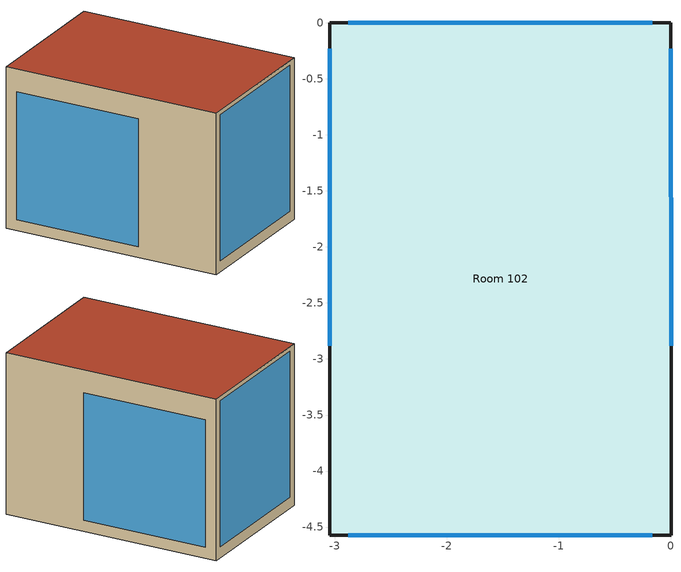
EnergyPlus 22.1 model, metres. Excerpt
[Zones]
Room 102
 floor outside (Room Floor): 0,0 0,-4.57 -3.05,-4.57 -3.05,0 z0
 wall outside (Room Wall - South): -3.05,-4.57 0,-4.57 z0:3.35
 wall outside (Room Wall - East West): -3.05,0 -3.05,-4.57 / 0,-4.57 0,0 z0:3.35
 wall outside (Room Wall - North): 0,0 -3.05,0 z0:3.35
 window (CFS_Glz_813): -2.88,-4.57 -0.17,-4.57 z0.23:3.26
 window (CFS_Glz_2015): -0.17,0 -2.88,0 z0.23:3.26
 window (CFS_GLZ_2001): -3.05,-0.23 -3.05,-2.88 z0.23:2.88
 window (CFS_Glz_2046): 0,-2.88 0,-0.23 z0.23:2.88
 roof outside (Room Ceiling): -3.05,0 -3.05,-4.57 0,-4.57 0,0 z3.35
[Building]
Building 71T Rm 102: North Axis {deg}=0; Terrain=Suburbs; Loads Convergence Tolerance Value {W}=0.04; Temperature Convergence Tolerance Value {deltaC}=0.4; Solar Distribution=FullInteriorAndExterior; Maximum Number of Warmup Days=25; Minimum Number of Warmup Days=6
[Site:Location]
Chicago Ohare Intl Ap_IL_USA Design_Conditions: Latitude {deg}=41.98; Longitude {deg}=-87.92; Time Zone {hr}=-6; Elevation {m}=201
[SizingPeriod:DesignDay] Dry-Bulb Temperature Range Modifier Type=DefaultMultipliers; Humidity Condition Type=Wetbulb; Barometric Pressure {Pa}=98934; Rain Indicator=No; Snow Indicator=No; Daylight Saving Time Indicator=No
Name | Month | Day of Month | Day Type | Maximum Dry-Bulb Temperature {C} | Daily Dry-Bulb Temperature Range {deltaC} | Wetbulb or DewPoint at Maximum Dry-Bulb {C} | Wind Speed {m/s} | Wind Direction {deg} | Solar Model Indicator | Sky Clearness | ASHRAE Clear Sky Optical Depth for Beam Irradiance (taub) | ASHRAE Clear Sky Optical Depth for Diffuse Irradiance (taud)
Chicago Ohare Intl Ap Ann Htg 99.6% Condns DB | 1 | 8 | WinterDesignDay | -20 | 0 | -20 | 4.9 | 270 | ASHRAEClearSky | 0
Chicago Ohare Intl Ap Ann Clg .4% Condns DB=>MWB | 7 | 3 | SummerDesignDay | 33.3 | 10.5 | 23.7 | 5.2 | 230 | ASHRAETau |  | 0.455 | 2.05
[Material] Solar Absorptance=1
Name | Roughness | Thickness {m} | Conductivity {W/m-K} | Density {kg/m3} | Specific Heat {J/kg-K} | Thermal Absorptance | Visible Absorptance
2x6 Wood Stud R19 | Rough | 0.133 | 0.047 | 93.84 | 1006 | 0.9 | 0.7
Gypsum board - 5/8 in | Smooth | 0.015875 | 0.17 | 800 | 1090 | 0.9 | 0.3
Plywood - 3/8 in | Smooth | 0.009525 | 0.12 | 540 | 1210
Plywood - 3/4 in | Smooth | 0.01905 | 0.12 | 540 | 1210
Plywood - 1/2 in | Smooth | 0.0127 | 0.12 | 540 | 1210
Metal Siding | MediumSmooth | 0.000701 | 45.345 | 7833.028 | 502.416
T&G - 3/4 in | MediumSmooth | 0.01905 | 0.15 | 608 | 1630
[Material:NoMass] Roughness=Rough; Thermal Absorptance=0.9; Solar Absorptance=1
Name | Thermal Resistance {m2-K/W} | Visible Absorptance
Carpet w/rubber pad | 0.22 | 0.85
R-30 Fiberglass Insulation | 5.28 | 0.7
[Construction]
Room Ceiling: Plywood - 3/8 in, 2x6 Wood Stud R19, Gypsum board - 5/8 in
Room Wall - East West: 2x6 Wood Stud R19, Gypsum board - 5/8 in
Room Wall - North: Gypsum board - 5/8 in, Plywood - 3/8 in, 2x6 Wood Stud R19, Gypsum board - 5/8 in
Room Wall - South: Metal Siding, Plywood - 1/2 in, 2x6 Wood Stud R19
Room Floor: R-30 Fiberglass Insulation, T&G - 3/4 in, Plywood - 3/4 in, Carpet w/rubber pad
[WindowMaterial:Glazing] Optical Data Type=BSDF; Infrared Transmittance at Normal Incidence=0; Conductivity {W/m-K}=1; Young's modulus {Pa}=7.2e10; Poisson's ratio=0.22
Name | Window Glass Spectral Data Set | Thickness {m} | Front Side Infrared Hemispherical Emissivity | Back Side Infrared Hemispherical Emissivity
Glass_2027_Layer | Glass_2027_Layer_SpecDat | 0.004 | 0.84 | 0.03675
Glass_888_Layer | Glass_888_Layer_SpecDat | 0.003962 | 0.84 | 0.84
Glass_2027F_Layer | Glass_2027F_Layer_SpecDat | 0.004 | 0.03675 | 0.84
Glass_5012_Layer | Glass_5012_Layer_SpecDat | 0.005664 | 0.84 | 0.84
[WindowMaterial:GasMixture]
Gap_6_W_0_0060: Thickness {m}=0.006; Number of Gases in Mixture=2; Gas 1 Type=Air; Gas 1 Fraction=0.1; Gas 2 Type=Krypton; Gas 2 Fraction=0.9
[WindowMaterial:Gap] Pressure {Pa}=101300
Name | Thickness {m} | Gas (or Gas Mixture) | Deflection State
Gap_6_Layer | 0.006 | Gap_6_W_0_0060 | DeflectionState_813_Measured_Gap_1
Gap_1_Layer | 0.0058 | Gap_1_W_0_0058
[Construction:ComplexFenestrationState]
CFS_Glz_813: LBNLWindow, None, ThermParam_813, CFS_Glz_813_Basis, CFS_Glz_813_TfSol, CFS_Glz_813_RbSol, CFS_Glz_813_Tfvis, CFS_Glz_813_Tbvis, Glass_2027_Layer, CFS_Glz_813_Layer_1_fAbs, CFS_Glz_813_Layer_1_bAbs, Gap_6_Layer, Glass_888_Layer, CFS_Glz_813_Layer_2_fAbs, CFS_Glz_813_Layer_2_bAbs, Gap_6_Layer, Glass_2027F_Layer, CFS_Glz_813_Layer_3_fAbs, CFS_Glz_813_Layer_3_bAbs, Gap_6_Layer, Glass_888_Layer, CFS_Glz_813_Layer_4_fAbs, CFS_Glz_813_Layer_4_bAbs
CFS_Glz_2015: LBNLWindow, None, ThermParam_2015, CFS_Glz_2015_Basis, CFS_Glz_2015_TfSol, CFS_Glz_2015_RbSol, CFS_Glz_2015_Tfvis, CFS_Glz_2015_Tbvis, Glass_5012_Layer, CFS_Glz_2015_Layer_1_fAbs, CFS_Glz_2015_Layer_1_bAbs, Gap_1_Layer, Shade_25_Layer, CFS_Glz_2015_Layer_2_fAbs, CFS_Glz_2015_Layer_2_bAbs, Gap_1_Layer, Glass_5012_Layer, CFS_Glz_2015_Layer_3_fAbs, CFS_Glz_2015_Layer_3_bAbs
CFS_Glz_2046: LBNLWindow, None, ThermParam_2046, CFS_Glz_2046_Basis, CFS_Glz_2046_TfSol, CFS_Glz_2046_RbSol, CFS_Glz_2046_Tfvis, CFS_Glz_2046_Tbvis, Glass_5012_Layer, CFS_Glz_2046_Layer_1_fAbs, CFS_Glz_2046_Layer_1_bAbs, Gap_1_Layer, Glass_5012_Layer, CFS_Glz_2046_Layer_2_fAbs, CFS_Glz_2046_Layer_2_bAbs, Gap_1_Layer, Shade_46_Layer, CFS_Glz_2046_Layer_3_fAbs, CFS_Glz_2046_Layer_3_bAbs
CFS_Glz_2001: LBNLWindow, None, ThermParam_2001, CFS_Glz_2001_Basis, CFS_Glz_2001_TfSol, CFS_Glz_2001_RbSol, CFS_Glz_2001_Tfvis, CFS_Glz_2001_Tbvis, Shade_11_Layer, CFS_Glz_2001_Layer_1_fAbs, CFS_Glz_2001_Layer_1_bAbs, Gap_1_Layer, Glass_5012_Layer, CFS_Glz_2001_Layer_2_fAbs, CFS_Glz_2001_Layer_2_bAbs, Gap_1_Layer, Glass_5012_Layer, CFS_Glz_2001_Layer_3_fAbs, CFS_Glz_2001_Layer_3_bAbs
[WindowMaterial:ComplexShade] Conductivity {W/m-K}=17; IR Transmittance=0; Top Opening Multiplier=0; Bottom Opening Multiplier=0; Left Side Opening Multiplier=0; Right Side Opening Multiplier=0; Front Opening Multiplier=0.05
Name | Layer Type | Thickness {m} | Front Emissivity | Back Emissivity
Shade_25_Layer | Perforated | 0.005 | 0.2 | 0.2
Shade_46_Layer | Woven | 0.001 | 0.9 | 0.9
Shade_11_Layer | Perforated | 0.001 | 0.2 | 0.2
[WindowMaterial:Gas]
Gap_1_W_0_0058: Gas Type=Air; Thickness {m}=0.0058
[Zone]
Room 102: Type=1; Multiplier=1; Ceiling Height {m}=3.3528; Volume {m3}=46.7398
[WindowGap:DeflectionState] Deflected Thickness {m}=0.012
DeflectionState_813_Measured_Gap_1; DeflectionState_813_Measured_Gap_2; DeflectionState_813_Measured_Gap_3
[WindowThermalModel:Params] standard=ISO15099; Thermal Model=ISO15099; SDScalar=1
Name | Deflection Model
ThermParam_813 | MeasuredDeflection
ThermParam_2015; ThermParam_2046; ThermParam_2001 | NoDeflection
[Matrix:TwoDimension]
CFS_Glz_813_Basis; CFS_Glz_2015_Basis; CFS_Glz_2046_Basis; CFS_Glz_2001_Basis: 9, 2, 0, 1, 10, 8, 20, 16, 30, 20, 40, 24, 50, 24, 60, 24, 70, 16, 82.5, 12
CFS_Glz_813_Layer_1_fAbs: 1, 145, 0.30779, 0.31079, 0.31079, 0.31079, 0.31079, 0.31079, 0.31079, 0.31079, 0.31079, 0.31693, 0.31693, 0.31693, 0.31693, 0.31693, 0.31693, 0.31693, 0.31693, 0.31693, 0.31693, 0.31693, 0.31693, 0.31693, 0.31693, 0.31693, 0.31693, 0.32083, 0.32083, 0.32083, 0.32083, 0.32083, 0.32083, 0.32083, 0.32083, 0.32083, 0.32083, 0.32083, 0.32083, 0.32083, 0.32083, 0.32083, 0.32083, 0.32083, 0.32083, 0.32083, 0.32083, 0.32105, 0.32105, 0.32105, 0.32105, 0.32105, 0.32105, 0.32105, 0.32105, 0.32105, 0.32105, 0.32105, 0.32105, 0.32105, 0.32105, 0.32105, 0.32105, 0.32105, 0.32105, 0.32105, 0.32105, 0.32105, 0.32105, 0.32105, 0.32105, 0.32289, 0.32289, 0.32289, 0.32289, 0.32289, 0.32289, 0.32289, 0.32289, 0.32289, 0.32289, 0.32289, 0.32289, 0.32289, 0.32289, 0.32289, 0.32289, 0.32289, 0.32289, 0.32289, 0.32289, 0.32289, 0.32289, 0.32289, 0.32289, 0.33173, 0.33173, 0.33173, 0.33173, 0.33173, 0.33173, 0.33173, 0.33173, 0.33173, 0.33173, 0.33173, 0.33173, 0.33173, 0.33173, 0.33173, 0.33173, 0.33173, 0.33173, 0.33173, 0.33173, 0.33173, 0.33173, 0.33173, 0.33173, 0.33388, 0.33388, 0.33388, 0.33388, 0.33388, 0.33388, 0.33388, 0.33388, 0.33388, 0.33388, 0.33388, 0.33388, 0.33388, 0.33388, 0.33388, 0.33388, 0.22476, 0.22476, 0.22476, 0.22476, 0.22476, 0.22476, 0.22476, 0.22476, 0.22476, 0.22476, 0.22476, 0.22476
CFS_Glz_813_Layer_1_bAbs: 1, 145, 0.0642, 0.06517, 0.06517, 0.06517, 0.06517, 0.06517, 0.06517, 0.06517, 0.06517, 0.067, 0.067, 0.067, 0.067, 0.067, 0.067, 0.067, 0.067, 0.067, 0.067, 0.067, 0.067, 0.067, 0.067, 0.067, 0.067, 0.06763, 0.06763, 0.06763, 0.06763, 0.06763, 0.06763, 0.06763, 0.06763, 0.06763, 0.06763, 0.06763, 0.06763, 0.06763, 0.06763, 0.06763, 0.06763, 0.06763, 0.06763, 0.06763, 0.06763, 0.06619, 0.06619, 0.06619, 0.06619, 0.06619, 0.06619, 0.06619, 0.06619, 0.06619, 0.06619, 0.06619, 0.06619, 0.06619, 0.06619, 0.06619, 0.06619, 0.06619, 0.06619, 0.06619, 0.06619, 0.06619, 0.06619, 0.06619, 0.06619, 0.0634, 0.0634, 0.0634, 0.0634, 0.0634, 0.0634, 0.0634, 0.0634, 0.0634, 0.0634, 0.0634, 0.0634, 0.0634, 0.0634, 0.0634, 0.0634, 0.0634, 0.0634, 0.0634, 0.0634, 0.0634, 0.0634, 0.0634, 0.0634, 0.05818, 0.05818, 0.05818, 0.05818, 0.05818, 0.05818, 0.05818, 0.05818, 0.05818, 0.05818, 0.05818, 0.05818, 0.05818, 0.05818, 0.05818, 0.05818, 0.05818, 0.05818, 0.05818, 0.05818, 0.05818, 0.05818, 0.05818, 0.05818, 0.04373, 0.04373, 0.04373, 0.04373, 0.04373, 0.04373, 0.04373, 0.04373, 0.04373, 0.04373, 0.04373, 0.04373, 0.04373, 0.04373, 0.04373, 0.04373, 0.01153, 0.01153, 0.01153, 0.01153, 0.01153, 0.01153, 0.01153, 0.01153, 0.01153, 0.01153, 0.01153, 0.01153
CFS_Glz_813_Layer_2_fAbs: 1, 145, 0.02817, 0.02814, 0.02814, 0.02814, 0.02814, 0.02814, 0.02814, 0.02814, 0.02814, 0.02816, 0.02816, 0.02816, 0.02816, 0.02816, 0.02816, 0.02816, 0.02816, 0.02816, 0.02816, 0.02816, 0.02816, 0.02816, 0.02816, 0.02816, 0.02816, 0.02847, 0.02847, 0.02847, 0.02847, 0.02847, 0.02847, 0.02847, 0.02847, 0.02847, 0.02847, 0.02847, 0.02847, 0.02847, 0.02847, 0.02847, 0.02847, 0.02847, 0.02847, 0.02847, 0.02847, 0.0291, 0.0291, 0.0291, 0.0291, 0.0291, 0.0291, 0.0291, 0.0291, 0.0291, 0.0291, 0.0291, 0.0291, 0.0291, 0.0291, 0.0291, 0.0291, 0.0291, 0.0291, 0.0291, 0.0291, 0.0291, 0.0291, 0.0291, 0.0291, 0.0296, 0.0296, 0.0296, 0.0296, 0.0296, 0.0296, 0.0296, 0.0296, 0.0296, 0.0296, 0.0296, 0.0296, 0.0296, 0.0296, 0.0296, 0.0296, 0.0296, 0.0296, 0.0296, 0.0296, 0.0296, 0.0296, 0.0296, 0.0296, 0.02906, 0.02906, 0.02906, 0.02906, 0.02906, 0.02906, 0.02906, 0.02906, 0.02906, 0.02906, 0.02906, 0.02906, 0.02906, 0.02906, 0.02906, 0.02906, 0.02906, 0.02906, 0.02906, 0.02906, 0.02906, 0.02906, 0.02906, 0.02906, 0.02642, 0.02642, 0.02642, 0.02642, 0.02642, 0.02642, 0.02642, 0.02642, 0.02642, 0.02642, 0.02642, 0.02642, 0.02642, 0.02642, 0.02642, 0.02642, 0.01814, 0.01814, 0.01814, 0.01814, 0.01814, 0.01814, 0.01814, 0.01814, 0.01814, 0.01814, 0.01814, 0.01814
CFS_Glz_813_Layer_2_bAbs: 1, 145, 0.02284, 0.0228, 0.0228, 0.0228, 0.0228, 0.0228, 0.0228, 0.0228, 0.0228, 0.02279, 0.02279, 0.02279, 0.02279, 0.02279, 0.02279, 0.02279, 0.02279, 0.02279, 0.02279, 0.02279, 0.02279, 0.02279, 0.02279, 0.02279, 0.02279, 0.02299, 0.02299, 0.02299, 0.02299, 0.02299, 0.02299, 0.02299, 0.02299, 0.02299, 0.02299, 0.02299, 0.02299, 0.02299, 0.02299, 0.02299, 0.02299, 0.02299, 0.02299, 0.02299, 0.02299, 0.02335, 0.02335, 0.02335, 0.02335, 0.02335, 0.02335, 0.02335, 0.02335, 0.02335, 0.02335, 0.02335, 0.02335, 0.02335, 0.02335, 0.02335, 0.02335, 0.02335, 0.02335, 0.02335, 0.02335, 0.02335, 0.02335, 0.02335, 0.02335, 0.02337, 0.02337, 0.02337, 0.02337, 0.02337, 0.02337, 0.02337, 0.02337, 0.02337, 0.02337, 0.02337, 0.02337, 0.02337, 0.02337, 0.02337, 0.02337, 0.02337, 0.02337, 0.02337, 0.02337, 0.02337, 0.02337, 0.02337, 0.02337, 0.02206, 0.02206, 0.02206, 0.02206, 0.02206, 0.02206, 0.02206, 0.02206, 0.02206, 0.02206, 0.02206, 0.02206, 0.02206, 0.02206, 0.02206, 0.02206, 0.02206, 0.02206, 0.02206, 0.02206, 0.02206, 0.02206, 0.02206, 0.02206, 0.01834, 0.01834, 0.01834, 0.01834, 0.01834, 0.01834, 0.01834, 0.01834, 0.01834, 0.01834, 0.01834, 0.01834, 0.01834, 0.01834, 0.01834, 0.01834, 0.00927, 0.00927, 0.00927, 0.00927, 0.00927, 0.00927, 0.00927, 0.00927, 0.00927, 0.00927, 0.00927, 0.00927
CFS_Glz_813_Layer_3_fAbs: 1, 145, 0.07576, 0.07692, 0.07692, 0.07692, 0.07692, 0.07692, 0.07692, 0.07692, 0.07692, 0.07915, 0.07915, 0.07915, 0.07915, 0.07915, 0.07915, 0.07915, 0.07915, 0.07915, 0.07915, 0.07915, 0.07915, 0.07915, 0.07915, 0.07915, 0.07915, 0.08017, 0.08017, 0.08017, 0.08017, 0.08017, 0.08017, 0.08017, 0.08017, 0.08017, 0.08017, 0.08017, 0.08017, 0.08017, 0.08017, 0.08017, 0.08017, 0.08017, 0.08017, 0.08017, 0.08017, 0.07926, 0.07926, 0.07926, 0.07926, 0.07926, 0.07926, 0.07926, 0.07926, 0.07926, 0.07926, 0.07926, 0.07926, 0.07926, 0.07926, 0.07926, 0.07926, 0.07926, 0.07926, 0.07926, 0.07926, 0.07926, 0.07926, 0.07926, 0.07926, 0.07796, 0.07796, 0.07796, 0.07796, 0.07796, 0.07796, 0.07796, 0.07796, 0.07796, 0.07796, 0.07796, 0.07796, 0.07796, 0.07796, 0.07796, 0.07796, 0.07796, 0.07796, 0.07796, 0.07796, 0.07796, 0.07796, 0.07796, 0.07796, 0.07633, 0.07633, 0.07633, 0.07633, 0.07633, 0.07633, 0.07633, 0.07633, 0.07633, 0.07633, 0.07633, 0.07633, 0.07633, 0.07633, 0.07633, 0.07633, 0.07633, 0.07633, 0.07633, 0.07633, 0.07633, 0.07633, 0.07633, 0.07633, 0.06652, 0.06652, 0.06652, 0.06652, 0.06652, 0.06652, 0.06652, 0.06652, 0.06652, 0.06652, 0.06652, 0.06652, 0.06652, 0.06652, 0.06652, 0.06652, 0.02679, 0.02679, 0.02679, 0.02679, 0.02679, 0.02679, 0.02679, 0.02679, 0.02679, 0.02679, 0.02679, 0.02679
CFS_Glz_813_Layer_3_bAbs: 1, 145, 0.26009, 0.26254, 0.26254, 0.26254, 0.26254, 0.26254, 0.26254, 0.26254, 0.26254, 0.26737, 0.26737, 0.26737, 0.26737, 0.26737, 0.26737, 0.26737, 0.26737, 0.26737, 0.26737, 0.26737, 0.26737, 0.26737, 0.26737, 0.26737, 0.26737, 0.26975, 0.26975, 0.26975, 0.26975, 0.26975, 0.26975, 0.26975, 0.26975, 0.26975, 0.26975, 0.26975, 0.26975, 0.26975, 0.26975, 0.26975, 0.26975, 0.26975, 0.26975, 0.26975, 0.26975, 0.26788, 0.26788, 0.26788, 0.26788, 0.26788, 0.26788, 0.26788, 0.26788, 0.26788, 0.26788, 0.26788, 0.26788, 0.26788, 0.26788, 0.26788, 0.26788, 0.26788, 0.26788, 0.26788, 0.26788, 0.26788, 0.26788, 0.26788, 0.26788, 0.26507, 0.26507, 0.26507, 0.26507, 0.26507, 0.26507, 0.26507, 0.26507, 0.26507, 0.26507, 0.26507, 0.26507, 0.26507, 0.26507, 0.26507, 0.26507, 0.26507, 0.26507, 0.26507, 0.26507, 0.26507, 0.26507, 0.26507, 0.26507, 0.26278, 0.26278, 0.26278, 0.26278, 0.26278, 0.26278, 0.26278, 0.26278, 0.26278, 0.26278, 0.26278, 0.26278, 0.26278, 0.26278, 0.26278, 0.26278, 0.26278, 0.26278, 0.26278, 0.26278, 0.26278, 0.26278, 0.26278, 0.26278, 0.24348, 0.24348, 0.24348, 0.24348, 0.24348, 0.24348, 0.24348, 0.24348, 0.24348, 0.24348, 0.24348, 0.24348, 0.24348, 0.24348, 0.24348, 0.24348, 0.1219, 0.1219, 0.1219, 0.1219, 0.1219, 0.1219, 0.1219, 0.1219, 0.1219, 0.1219, 0.1219, 0.1219
CFS_Glz_813_Layer_4_fAbs: 1, 145, 0.00808, 0.00804, 0.00804, 0.00804, 0.00804, 0.00804, 0.00804, 0.00804, 0.00804, 0.00797, 0.00797, 0.00797, 0.00797, 0.00797, 0.00797, 0.00797, 0.00797, 0.00797, 0.00797, 0.00797, 0.00797, 0.00797, 0.00797, 0.00797, 0.00797, 0.00794, 0.00794, 0.00794, 0.00794, 0.00794, 0.00794, 0.00794, 0.00794, 0.00794, 0.00794, 0.00794, 0.00794, 0.00794, 0.00794, 0.00794, 0.00794, 0.00794, 0.00794, 0.00794, 0.00794, 0.00794, 0.00794, 0.00794, 0.00794, 0.00794, 0.00794, 0.00794, 0.00794, 0.00794, 0.00794, 0.00794, 0.00794, 0.00794, 0.00794, 0.00794, 0.00794, 0.00794, 0.00794, 0.00794, 0.00794, 0.00794, 0.00794, 0.00794, 0.00794, 0.00769, 0.00769, 0.00769, 0.00769, 0.00769, 0.00769, 0.00769, 0.00769, 0.00769, 0.00769, 0.00769, 0.00769, 0.00769, 0.00769, 0.00769, 0.00769, 0.00769, 0.00769, 0.00769, 0.00769, 0.00769, 0.00769, 0.00769, 0.00769, 0.0067, 0.0067, 0.0067, 0.0067, 0.0067, 0.0067, 0.0067, 0.0067, 0.0067, 0.0067, 0.0067, 0.0067, 0.0067, 0.0067, 0.0067, 0.0067, 0.0067, 0.0067, 0.0067, 0.0067, 0.0067, 0.0067, 0.0067, 0.0067, 0.00467, 0.00467, 0.00467, 0.00467, 0.00467, 0.00467, 0.00467, 0.00467, 0.00467, 0.00467, 0.00467, 0.00467, 0.00467, 0.00467, 0.00467, 0.00467, 0.00165, 0.00165, 0.00165, 0.00165, 0.00165, 0.00165, 0.00165, 0.00165, 0.00165, 0.00165, 0.00165, 0.00165
CFS_Glz_813_Layer_4_bAbs: 1, 145, 0.10684, 0.10737, 0.10737, 0.10737, 0.10737, 0.10737, 0.10737, 0.10737, 0.10737, 0.10908, 0.10908, 0.10908, 0.10908, 0.10908, 0.10908, 0.10908, 0.10908, 0.10908, 0.10908, 0.10908, 0.10908, 0.10908, 0.10908, 0.10908, 0.10908, 0.11214, 0.11214, 0.11214, 0.11214, 0.11214, 0.11214, 0.11214, 0.11214, 0.11214, 0.11214, 0.11214, 0.11214, 0.11214, 0.11214, 0.11214, 0.11214, 0.11214, 0.11214, 0.11214, 0.11214, 0.11649, 0.11649, 0.11649, 0.11649, 0.11649, 0.11649, 0.11649, 0.11649, 0.11649, 0.11649, 0.11649, 0.11649, 0.11649, 0.11649, 0.11649, 0.11649, 0.11649, 0.11649, 0.11649, 0.11649, 0.11649, 0.11649, 0.11649, 0.11649, 0.12164, 0.12164, 0.12164, 0.12164, 0.12164, 0.12164, 0.12164, 0.12164, 0.12164, 0.12164, 0.12164, 0.12164, 0.12164, 0.12164, 0.12164, 0.12164, 0.12164, 0.12164, 0.12164, 0.12164, 0.12164, 0.12164, 0.12164, 0.12164, 0.12675, 0.12675, 0.12675, 0.12675, 0.12675, 0.12675, 0.12675, 0.12675, 0.12675, 0.12675, 0.12675, 0.12675, 0.12675, 0.12675, 0.12675, 0.12675, 0.12675, 0.12675, 0.12675, 0.12675, 0.12675, 0.12675, 0.12675, 0.12675, 0.13039, 0.13039, 0.13039, 0.13039, 0.13039, 0.13039, 0.13039, 0.13039, 0.13039, 0.13039, 0.13039, 0.13039, 0.13039, 0.13039, 0.13039, 0.13039, 0.12083, 0.12083, 0.12083, 0.12083, 0.12083, 0.12083, 0.12083, 0.12083, 0.12083, 0.12083, 0.12083, 0.12083
CFS_Glz_2015_Layer_1_fAbs; CFS_Glz_2015_Layer_3_bAbs: 1, 145, 0.16501, 0.16735, 0.16792, 0.16735, 0.16792, 0.16735, 0.16792, 0.16735, 0.16792, 0.1716, 0.17243, 0.17273, 0.17245, 0.1716, 0.17243, 0.17273, 0.17245, 0.1716, 0.17243, 0.17273, 0.17245, 0.1716, 0.17243, 0.17273, 0.17245, 0.17781, 0.17888, 0.17943, 0.17943, 0.17888, 0.17781, 0.17888, 0.17943, 0.17943, 0.17888, 0.17781, 0.17888, 0.17943, 0.17943, 0.17888, 0.17781, 0.17888, 0.17943, 0.17943, 0.17888, 0.18598, 0.18721, 0.18796, 0.18822, 0.18796, 0.18721, 0.18598, 0.18721, 0.18796, 0.18822, 0.18796, 0.18721, 0.18598, 0.18721, 0.18796, 0.18822, 0.18796, 0.18721, 0.18598, 0.18721, 0.18796, 0.18822, 0.18796, 0.18721, 0.19585, 0.19733, 0.19822, 0.19852, 0.19822, 0.19733, 0.19585, 0.19733, 0.19822, 0.19852, 0.19822, 0.19733, 0.19585, 0.19733, 0.19822, 0.19852, 0.19822, 0.19733, 0.19585, 0.19733, 0.19822, 0.19852, 0.19822, 0.19733, 0.20614, 0.20766, 0.20856, 0.20886, 0.20856, 0.20766, 0.20614, 0.20766, 0.20856, 0.20886, 0.20856, 0.20766, 0.20614, 0.20766, 0.20856, 0.20886, 0.20856, 0.20766, 0.20614, 0.20766, 0.20856, 0.20886, 0.20856, 0.20766, 0.21135, 0.21282, 0.21329, 0.21286, 0.21135, 0.21282, 0.21329, 0.21286, 0.21135, 0.21282, 0.21329, 0.21286, 0.21135, 0.21282, 0.21329, 0.21286, 0.17569, 0.17569, 0.17569, 0.17569, 0.17569, 0.17569, 0.17569, 0.17569, 0.17569, 0.17569, 0.17569, 0.17569
CFS_Glz_2015_Layer_1_bAbs; CFS_Glz_2015_Layer_3_fAbs: 1, 145, 0.1101, 0.10751, 0.10629, 0.10751, 0.10629, 0.10751, 0.10629, 0.10751, 0.10629, 0.10545, 0.10367, 0.10301, 0.10361, 0.10545, 0.10367, 0.10301, 0.10361, 0.10545, 0.10367, 0.10301, 0.10361, 0.10545, 0.10367, 0.10301, 0.10361, 0.10338, 0.101, 0.09977, 0.09977, 0.101, 0.10338, 0.101, 0.09977, 0.09977, 0.101, 0.10338, 0.101, 0.09977, 0.09977, 0.101, 0.10338, 0.101, 0.09977, 0.09977, 0.101, 0.1003, 0.0974, 0.09564, 0.09504, 0.09564, 0.0974, 0.1003, 0.0974, 0.09564, 0.09504, 0.09564, 0.0974, 0.1003, 0.0974, 0.09564, 0.09504, 0.09564, 0.0974, 0.1003, 0.0974, 0.09564, 0.09504, 0.09564, 0.0974, 0.0943, 0.09048, 0.08819, 0.08742, 0.08819, 0.09048, 0.0943, 0.09048, 0.08819, 0.08742, 0.08819, 0.09048, 0.0943, 0.09048, 0.08819, 0.08742, 0.08819, 0.09048, 0.0943, 0.09048, 0.08819, 0.08742, 0.08819, 0.09048, 0.08167, 0.07697, 0.07424, 0.07335, 0.07424, 0.07697, 0.08167, 0.07697, 0.07424, 0.07335, 0.07424, 0.07697, 0.08167, 0.07697, 0.07424, 0.07335, 0.07424, 0.07697, 0.08167, 0.07697, 0.07424, 0.07335, 0.07424, 0.07697, 0.05529, 0.04915, 0.04732, 0.04899, 0.05529, 0.04915, 0.04732, 0.04899, 0.05529, 0.04915, 0.04732, 0.04899, 0.05529, 0.04915, 0.04732, 0.04899, 0.00137, 0.00137, 0.00137, 0.00137, 0.00137, 0.00137, 0.00137, 0.00137, 0.00137, 0.00137, 0.00137, 0.00137
CFS_Glz_2015_Layer_2_fAbs: 1, 145, 0.00286, 0.0154, 0.02039, 0.0154, 0.02039, 0.0154, 0.02039, 0.0154, 0.02039, 0.02858, 0.03576, 0.03839, 0.03598, 0.02858, 0.03576, 0.03839, 0.03598, 0.02858, 0.03576, 0.03839, 0.03598, 0.02858, 0.03576, 0.03839, 0.03598, 0.04329, 0.05258, 0.05734, 0.05734, 0.05258, 0.04329, 0.05258, 0.05734, 0.05734, 0.05258, 0.04329, 0.05258, 0.05734, 0.05734, 0.05258, 0.04329, 0.05258, 0.05734, 0.05734, 0.05258, 0.06084, 0.07169, 0.07828, 0.08049, 0.07828, 0.07169, 0.06084, 0.07169, 0.07828, 0.08049, 0.07828, 0.07169, 0.06084, 0.07169, 0.07828, 0.08049, 0.07828, 0.07169, 0.06084, 0.07169, 0.07828, 0.08049, 0.07828, 0.07169, 0.08344, 0.09722, 0.10544, 0.10816, 0.10544, 0.09722, 0.08344, 0.09722, 0.10544, 0.10816, 0.10544, 0.09722, 0.08344, 0.09722, 0.10544, 0.10816, 0.10544, 0.09722, 0.08344, 0.09722, 0.10544, 0.10816, 0.10544, 0.09722, 0.11492, 0.13117, 0.14049, 0.14351, 0.14049, 0.13117, 0.11492, 0.13117, 0.14049, 0.14351, 0.14049, 0.13117, 0.11492, 0.13117, 0.14049, 0.14351, 0.14049, 0.13117, 0.11492, 0.13117, 0.14049, 0.14351, 0.14049, 0.13117, 0.15879, 0.17785, 0.1834, 0.17835, 0.15879, 0.17785, 0.1834, 0.17835, 0.15879, 0.17785, 0.1834, 0.17835, 0.15879, 0.17785, 0.1834, 0.17835, 0.13631, 0.13631, 0.13631, 0.13631, 0.13631, 0.13631, 0.13631, 0.13631, 0.13631, 0.13631, 0.13631, 0.13631
CFS_Glz_2015_Layer_2_bAbs: 1, 145, 0.00286, 0.01538, 0.02037, 0.01538, 0.02037, 0.01538, 0.02037, 0.01538, 0.02037, 0.02855, 0.03572, 0.03835, 0.03594, 0.02855, 0.03572, 0.03835, 0.03594, 0.02855, 0.03572, 0.03835, 0.03594, 0.02855, 0.03572, 0.03835, 0.03594, 0.04324, 0.05252, 0.05728, 0.05728, 0.05252, 0.04324, 0.05252, 0.05728, 0.05728, 0.05252, 0.04324, 0.05252, 0.05728, 0.05728, 0.05252, 0.04324, 0.05252, 0.05728, 0.05728, 0.05252, 0.06077, 0.07162, 0.0782, 0.08041, 0.0782, 0.07162, 0.06077, 0.07162, 0.0782, 0.08041, 0.0782, 0.07162, 0.06077, 0.07162, 0.0782, 0.08041, 0.0782, 0.07162, 0.06077, 0.07162, 0.0782, 0.08041, 0.0782, 0.07162, 0.08335, 0.09712, 0.10533, 0.10805, 0.10533, 0.09712, 0.08335, 0.09712, 0.10533, 0.10805, 0.10533, 0.09712, 0.08335, 0.09712, 0.10533, 0.10805, 0.10533, 0.09712, 0.08335, 0.09712, 0.10533, 0.10805, 0.10533, 0.09712, 0.11481, 0.13107, 0.14039, 0.14342, 0.14039, 0.13107, 0.11481, 0.13107, 0.14039, 0.14342, 0.14039, 0.13107, 0.11481, 0.13107, 0.14039, 0.14342, 0.14039, 0.13107, 0.11481, 0.13107, 0.14039, 0.14342, 0.14039, 0.13107, 0.15922, 0.17836, 0.18392, 0.17886, 0.15922, 0.17836, 0.18392, 0.17886, 0.15922, 0.17836, 0.18392, 0.17886, 0.15922, 0.17836, 0.18392, 0.17886, 0.13632, 0.13632, 0.13632, 0.13632, 0.13632, 0.13632, 0.13632, 0.13632, 0.13632, 0.13632, 0.13632, 0.13632
CFS_Glz_2046_Layer_1_fAbs: 1, 145, 0.17464, 0.17559, 0.1756, 0.17559, 0.1756, 0.17559, 0.1756, 0.17559, 0.1756, 0.17846, 0.17846, 0.17846, 0.17846, 0.17846, 0.17846, 0.17846, 0.17846, 0.17846, 0.17846, 0.17846, 0.17846, 0.17846, 0.17846, 0.17846, 0.17846, 0.18316, 0.18316, 0.18317, 0.18317, 0.18316, 0.18316, 0.18316, 0.18317, 0.18317, 0.18316, 0.18316, 0.18316, 0.18317, 0.18317, 0.18316, 0.18316, 0.18316, 0.18317, 0.18317, 0.18316, 0.18946, 0.18946, 0.18946, 0.18945, 0.18945, 0.18945, 0.18946, 0.18945, 0.18945, 0.18945, 0.18946, 0.18946, 0.18946, 0.18946, 0.18946, 0.18945, 0.18945, 0.18945, 0.18946, 0.18945, 0.18945, 0.18945, 0.18946, 0.18946, 0.19698, 0.19697, 0.19692, 0.19684, 0.19682, 0.19691, 0.19698, 0.19691, 0.19682, 0.19684, 0.19692, 0.19697, 0.19698, 0.19697, 0.19692, 0.19684, 0.19682, 0.19691, 0.19698, 0.19691, 0.19682, 0.19684, 0.19692, 0.19697, 0.20548, 0.20547, 0.20537, 0.2052, 0.20509, 0.20526, 0.20548, 0.20526, 0.20509, 0.2052, 0.20537, 0.20547, 0.20548, 0.20547, 0.20537, 0.2052, 0.20509, 0.20526, 0.20548, 0.20526, 0.20509, 0.2052, 0.20537, 0.20547, 0.21346, 0.21351, 0.21344, 0.21332, 0.21346, 0.21332, 0.21344, 0.21351, 0.21346, 0.21351, 0.21344, 0.21332, 0.21346, 0.21332, 0.21344, 0.21351, 0.18895, 0.18925, 0.18989, 0.18895, 0.18989, 0.18925, 0.18895, 0.18925, 0.18989, 0.18895, 0.18989, 0.18925
CFS_Glz_2046_Layer_1_bAbs: 1, 145, 0.07394, 0.07396, 0.07396, 0.07396, 0.07396, 0.07396, 0.07396, 0.07396, 0.07396, 0.07397, 0.07396, 0.07395, 0.07396, 0.07397, 0.07396, 0.07395, 0.07396, 0.07397, 0.07396, 0.07395, 0.07396, 0.07397, 0.07396, 0.07395, 0.07396, 0.07378, 0.07376, 0.07373, 0.07373, 0.07376, 0.07378, 0.07376, 0.07373, 0.07373, 0.07376, 0.07378, 0.07376, 0.07373, 0.07373, 0.07376, 0.07378, 0.07376, 0.07373, 0.07373, 0.07376, 0.07315, 0.07311, 0.07305, 0.07303, 0.07307, 0.07313, 0.07315, 0.07313, 0.07307, 0.07303, 0.07305, 0.07311, 0.07315, 0.07311, 0.07305, 0.07303, 0.07307, 0.07313, 0.07315, 0.07313, 0.07307, 0.07303, 0.07305, 0.07311, 0.07134, 0.07127, 0.07118, 0.07125, 0.07138, 0.07138, 0.07134, 0.07138, 0.07138, 0.07125, 0.07118, 0.07127, 0.07134, 0.07127, 0.07118, 0.07125, 0.07138, 0.07138, 0.07134, 0.07138, 0.07138, 0.07125, 0.07118, 0.07127, 0.0656, 0.06541, 0.06525, 0.06549, 0.06589, 0.06587, 0.0656, 0.06587, 0.06589, 0.06549, 0.06525, 0.06541, 0.0656, 0.06541, 0.06525, 0.06549, 0.06589, 0.06587, 0.0656, 0.06587, 0.06589, 0.06549, 0.06525, 0.06541, 0.04892, 0.04829, 0.04819, 0.04883, 0.04892, 0.04887, 0.04819, 0.04826, 0.04892, 0.04829, 0.04819, 0.04883, 0.04892, 0.04887, 0.04819, 0.04826, 0.01203, 0.00848, 0.00066, 0.01203, 0.00066, 0.00848, 0.01203, 0.00848, 0.00066, 0.01203, 0.00066, 0.00848
CFS_Glz_2046_Layer_2_fAbs: 1, 145, 0.1271, 0.1276, 0.1276, 0.1276, 0.1276, 0.1276, 0.1276, 0.1276, 0.1276, 0.12903, 0.12903, 0.12903, 0.12903, 0.12903, 0.12903, 0.12903, 0.12903, 0.12903, 0.12903, 0.12903, 0.12903, 0.12903, 0.12903, 0.12903, 0.12903, 0.13103, 0.13103, 0.13104, 0.13104, 0.13103, 0.13103, 0.13103, 0.13104, 0.13104, 0.13103, 0.13103, 0.13103, 0.13104, 0.13104, 0.13103, 0.13103, 0.13103, 0.13104, 0.13104, 0.13103, 0.13264, 0.13265, 0.13264, 0.13263, 0.13262, 0.13263, 0.13264, 0.13263, 0.13262, 0.13263, 0.13264, 0.13265, 0.13264, 0.13265, 0.13264, 0.13263, 0.13262, 0.13263, 0.13264, 0.13263, 0.13262, 0.13263, 0.13264, 0.13265, 0.13201, 0.132, 0.13192, 0.13179, 0.13176, 0.1319, 0.13201, 0.1319, 0.13176, 0.13179, 0.13192, 0.132, 0.13201, 0.132, 0.13192, 0.13179, 0.13176, 0.1319, 0.13201, 0.1319, 0.13176, 0.13179, 0.13192, 0.132, 0.12628, 0.12626, 0.1261, 0.12581, 0.12565, 0.12592, 0.12628, 0.12592, 0.12565, 0.12581, 0.1261, 0.12626, 0.12628, 0.12626, 0.1261, 0.12581, 0.12565, 0.12592, 0.12628, 0.12592, 0.12565, 0.12581, 0.1261, 0.12626, 0.11073, 0.1108, 0.11069, 0.1105, 0.11073, 0.11049, 0.11069, 0.1108, 0.11073, 0.1108, 0.11069, 0.1105, 0.11073, 0.11049, 0.11069, 0.1108, 0.05805, 0.05852, 0.05955, 0.05805, 0.05955, 0.05852, 0.05805, 0.05852, 0.05955, 0.05805, 0.05955, 0.05852
CFS_Glz_2046_Layer_2_bAbs: 1, 145, 0.11038, 0.11058, 0.11058, 0.11058, 0.11058, 0.11058, 0.11058, 0.11058, 0.11058, 0.11115, 0.11115, 0.11114, 0.11115, 0.11115, 0.11115, 0.11114, 0.11115, 0.11115, 0.11115, 0.11114, 0.11115, 0.11115, 0.11115, 0.11114, 0.11115, 0.11207, 0.11204, 0.11199, 0.11199, 0.11204, 0.11207, 0.11204, 0.11199, 0.11199, 0.11204, 0.11207, 0.11204, 0.11199, 0.11199, 0.11204, 0.11207, 0.11204, 0.11199, 0.11199, 0.11204, 0.11344, 0.11339, 0.1133, 0.11328, 0.11334, 0.11341, 0.11344, 0.11341, 0.11334, 0.11328, 0.1133, 0.11339, 0.11344, 0.11339, 0.1133, 0.11328, 0.11334, 0.11341, 0.11344, 0.11341, 0.11334, 0.11328, 0.1133, 0.11339, 0.11512, 0.11501, 0.1149, 0.11503, 0.11523, 0.11521, 0.11512, 0.11521, 0.11523, 0.11503, 0.1149, 0.11501, 0.11512, 0.11501, 0.1149, 0.11503, 0.11523, 0.11521, 0.11512, 0.11521, 0.11523, 0.11503, 0.1149, 0.11501, 0.11389, 0.11355, 0.11323, 0.11362, 0.11431, 0.11433, 0.11389, 0.11433, 0.11431, 0.11362, 0.11323, 0.11355, 0.11389, 0.11355, 0.11323, 0.11362, 0.11431, 0.11433, 0.11389, 0.11433, 0.11431, 0.11362, 0.11323, 0.11355, 0.0957, 0.09423, 0.09383, 0.09512, 0.0957, 0.09522, 0.09383, 0.09417, 0.0957, 0.09423, 0.09383, 0.09512, 0.0957, 0.09522, 0.09383, 0.09417, 0.02024, 0.01428, 0.00111, 0.02024, 0.00111, 0.01428, 0.02024, 0.01428, 0.00111, 0.02024, 0.00111, 0.01428
CFS_Glz_2046_Layer_3_fAbs: 1, 145, 0.11399, 0.11455, 0.11455, 0.11455, 0.11455, 0.11455, 0.11455, 0.11455, 0.11455, 0.11623, 0.11625, 0.11627, 0.11625, 0.11623, 0.11625, 0.11627, 0.11625, 0.11623, 0.11625, 0.11627, 0.11625, 0.11623, 0.11625, 0.11627, 0.11625, 0.11906, 0.11913, 0.11924, 0.11924, 0.11913, 0.11906, 0.11913, 0.11924, 0.11924, 0.11913, 0.11906, 0.11913, 0.11924, 0.11924, 0.11913, 0.11906, 0.11913, 0.11924, 0.11924, 0.11913, 0.12291, 0.12307, 0.12338, 0.12352, 0.12337, 0.12306, 0.12291, 0.12306, 0.12337, 0.12352, 0.12338, 0.12307, 0.12291, 0.12307, 0.12338, 0.12352, 0.12337, 0.12306, 0.12291, 0.12306, 0.12337, 0.12352, 0.12338, 0.12307, 0.12709, 0.1275, 0.12825, 0.12857, 0.12819, 0.12746, 0.12709, 0.12746, 0.12819, 0.12857, 0.12825, 0.1275, 0.12709, 0.1275, 0.12825, 0.12857, 0.12819, 0.12746, 0.12709, 0.12746, 0.12819, 0.12857, 0.12825, 0.1275, 0.12963, 0.13049, 0.13194, 0.13249, 0.13175, 0.13035, 0.12963, 0.13035, 0.13175, 0.13249, 0.13194, 0.13049, 0.12963, 0.13049, 0.13194, 0.13249, 0.13175, 0.13035, 0.12963, 0.13035, 0.13175, 0.13249, 0.13194, 0.13049, 0.12464, 0.12649, 0.12759, 0.12645, 0.12464, 0.12635, 0.12759, 0.12659, 0.12464, 0.12649, 0.12759, 0.12645, 0.12464, 0.12635, 0.12759, 0.12659, 0.05961, 0.05985, 0.06038, 0.05961, 0.06038, 0.05985, 0.05961, 0.05985, 0.06038, 0.05961, 0.06038, 0.05985
CFS_Glz_2046_Layer_3_bAbs: 1, 145, 0.19178, 0.19303, 0.19303, 0.19303, 0.19303, 0.19303, 0.19303, 0.19303, 0.19303, 0.19704, 0.19706, 0.1971, 0.19707, 0.19704, 0.19706, 0.1971, 0.19707, 0.19704, 0.19706, 0.1971, 0.19707, 0.19704, 0.19706, 0.1971, 0.19707, 0.20476, 0.20487, 0.20506, 0.20506, 0.20487, 0.20476, 0.20487, 0.20506, 0.20506, 0.20487, 0.20476, 0.20487, 0.20506, 0.20506, 0.20487, 0.20476, 0.20487, 0.20506, 0.20506, 0.20487, 0.2184, 0.2187, 0.21928, 0.21958, 0.2193, 0.2187, 0.2184, 0.2187, 0.2193, 0.21958, 0.21928, 0.2187, 0.2184, 0.2187, 0.21928, 0.21958, 0.2193, 0.2187, 0.2184, 0.2187, 0.2193, 0.21958, 0.21928, 0.2187, 0.24264, 0.24348, 0.24508, 0.2459, 0.24518, 0.24354, 0.24264, 0.24354, 0.24518, 0.2459, 0.24508, 0.24348, 0.24264, 0.24348, 0.24508, 0.2459, 0.24518, 0.24354, 0.24264, 0.24354, 0.24518, 0.2459, 0.24508, 0.24348, 0.28733, 0.28924, 0.29263, 0.29429, 0.29298, 0.28949, 0.28733, 0.28949, 0.29298, 0.29429, 0.29263, 0.28924, 0.28733, 0.28924, 0.29263, 0.29429, 0.29298, 0.28949, 0.28733, 0.28949, 0.29298, 0.29429, 0.29263, 0.28924, 0.37446, 0.37913, 0.38222, 0.37968, 0.37446, 0.37944, 0.38222, 0.37938, 0.37446, 0.37913, 0.38222, 0.37968, 0.37446, 0.37944, 0.38222, 0.37938, 0.50681, 0.50486, 0.50056, 0.50681, 0.50056, 0.50486, 0.50681, 0.50486, 0.50056, 0.50681, 0.50056, 0.50486
CFS_Glz_2001_Layer_1_fAbs: 1, 145, 0.50019, 0.50019, 0.50019, 0.50019, 0.50019, 0.50019, 0.50019, 0.50019, 0.50019, 0.50019, 0.50019, 0.50019, 0.50019, 0.50019, 0.50019, 0.50019, 0.50019, 0.50019, 0.50019, 0.50019, 0.50019, 0.50019, 0.50019, 0.50019, 0.50019, 0.5002, 0.5002, 0.5002, 0.5002, 0.5002, 0.5002, 0.5002, 0.5002, 0.5002, 0.5002, 0.5002, 0.5002, 0.5002, 0.5002, 0.5002, 0.5002, 0.5002, 0.5002, 0.5002, 0.5002, 0.5002, 0.5002, 0.5002, 0.5002, 0.5002, 0.5002, 0.5002, 0.5002, 0.5002, 0.5002, 0.5002, 0.5002, 0.5002, 0.5002, 0.5002, 0.5002, 0.5002, 0.5002, 0.5002, 0.5002, 0.5002, 0.5002, 0.5002, 0.5002, 0.5002, 0.5002, 0.5002, 0.5002, 0.5002, 0.5002, 0.5002, 0.5002, 0.5002, 0.5002, 0.5002, 0.5002, 0.5002, 0.5002, 0.5002, 0.5002, 0.5002, 0.5002, 0.5002, 0.5002, 0.5002, 0.5002, 0.5002, 0.5002, 0.5002, 0.5002, 0.5002, 0.5002, 0.5002, 0.5002, 0.5002, 0.5002, 0.5002, 0.5002, 0.5002, 0.5002, 0.5002, 0.5002, 0.5002, 0.5002, 0.5002, 0.5002, 0.5002, 0.5002, 0.5002, 0.5002, 0.5002, 0.5002, 0.5002, 0.5002, 0.5002, 0.5002, 0.5002, 0.5002, 0.5002, 0.5002, 0.5002, 0.5002, 0.5002, 0.5002, 0.5002, 0.5002, 0.5002, 0.5002, 0.5002, 0.5002, 0.5002, 0.5002, 0.5002, 0.5002, 0.5002, 0.5002, 0.5002, 0.5002, 0.5002, 0.5002
CFS_Glz_2001_Layer_1_bAbs: 1, 145, 0.33878, 0.3381, 0.3381, 0.3381, 0.3381, 0.3381, 0.3381, 0.3381, 0.3381, 0.33586, 0.33586, 0.33586, 0.33586, 0.33586, 0.33586, 0.33586, 0.33586, 0.33586, 0.33586, 0.33586, 0.33586, 0.33586, 0.33586, 0.33586, 0.33586, 0.3313, 0.3313, 0.3313, 0.3313, 0.3313, 0.3313, 0.3313, 0.3313, 0.3313, 0.3313, 0.3313, 0.3313, 0.3313, 0.3313, 0.3313, 0.3313, 0.3313, 0.3313, 0.3313, 0.3313, 0.32254, 0.32254, 0.32254, 0.32254, 0.32254, 0.32254, 0.32254, 0.32254, 0.32254, 0.32254, 0.32254, 0.32254, 0.32254, 0.32254, 0.32254, 0.32254, 0.32254, 0.32254, 0.32254, 0.32254, 0.32254, 0.32254, 0.32254, 0.32254, 0.30536, 0.30536, 0.30536, 0.30536, 0.30536, 0.30536, 0.30536, 0.30536, 0.30536, 0.30536, 0.30536, 0.30536, 0.30536, 0.30536, 0.30536, 0.30536, 0.30536, 0.30536, 0.30536, 0.30536, 0.30536, 0.30536, 0.30536, 0.30536, 0.27077, 0.27077, 0.27077, 0.27077, 0.27077, 0.27077, 0.27077, 0.27077, 0.27077, 0.27077, 0.27077, 0.27077, 0.27077, 0.27077, 0.27077, 0.27077, 0.27077, 0.27077, 0.27077, 0.27077, 0.27077, 0.27077, 0.27077, 0.27077, 0.2032, 0.2032, 0.2032, 0.2032, 0.2032, 0.2032, 0.2032, 0.2032, 0.2032, 0.2032, 0.2032, 0.2032, 0.2032, 0.2032, 0.2032, 0.2032, 0.06347, 0.06347, 0.06347, 0.06347, 0.06347, 0.06347, 0.06347, 0.06347, 0.06347, 0.06347, 0.06347, 0.06347
CFS_Glz_2001_Layer_2_fAbs; CFS_Glz_2001_Layer_3_fAbs: 1, 145, 0, 0, 0, 0, 0, 0, 0, 0, 0, 0, 0, 0, 0, 0, 0, 0, 0, 0, 0, 0, 0, 0, 0, 0, 0, 0, 0, 0, 0, 0, 0, 0, 0, 0, 0, 0, 0, 0, 0, 0, 0, 0, 0, 0, 0, 0, 0, 0, 0, 0, 0, 0, 0, 0, 0, 0, 0, 0, 0, 0, 0, 0, 0, 0, 0, 0, 0, 0, 0, 0, 0, 0, 0, 0, 0, 0, 0, 0, 0, 0, 0, 0, 0, 0, 0, 0, 0, 0, 0, 0, 0, 0, 0, 0, 0, 0, 0, 0, 0, 0, 0, 0, 0, 0, 0, 0, 0, 0, 0, 0, 0, 0, 0, 0, 0, 0, 0, 0, 0, 0, 0, 0, 0, 0, 0, 0, 0, 0, 0, 0, 0, 0, 0, 0, 0, 0, 0, 0, 0, 0, 0, 0, 0, 0, 0
CFS_Glz_2001_Layer_2_bAbs: 1, 145, 0.16201, 0.16228, 0.16228, 0.16228, 0.16228, 0.16228, 0.16228, 0.16228, 0.16228, 0.16302, 0.16302, 0.16302, 0.16302, 0.16302, 0.16302, 0.16302, 0.16302, 0.16302, 0.16302, 0.16302, 0.16302, 0.16302, 0.16302, 0.16302, 0.16302, 0.16387, 0.16387, 0.16387, 0.16387, 0.16387, 0.16387, 0.16387, 0.16387, 0.16387, 0.16387, 0.16387, 0.16387, 0.16387, 0.16387, 0.16387, 0.16387, 0.16387, 0.16387, 0.16387, 0.16387, 0.16399, 0.16399, 0.16399, 0.16399, 0.16399, 0.16399, 0.16399, 0.16399, 0.16399, 0.16399, 0.16399, 0.16399, 0.16399, 0.16399, 0.16399, 0.16399, 0.16399, 0.16399, 0.16399, 0.16399, 0.16399, 0.16399, 0.16399, 0.16399, 0.16144, 0.16144, 0.16144, 0.16144, 0.16144, 0.16144, 0.16144, 0.16144, 0.16144, 0.16144, 0.16144, 0.16144, 0.16144, 0.16144, 0.16144, 0.16144, 0.16144, 0.16144, 0.16144, 0.16144, 0.16144, 0.16144, 0.16144, 0.16144, 0.15197, 0.15197, 0.15197, 0.15197, 0.15197, 0.15197, 0.15197, 0.15197, 0.15197, 0.15197, 0.15197, 0.15197, 0.15197, 0.15197, 0.15197, 0.15197, 0.15197, 0.15197, 0.15197, 0.15197, 0.15197, 0.15197, 0.15197, 0.15197, 0.12744, 0.12744, 0.12744, 0.12744, 0.12744, 0.12744, 0.12744, 0.12744, 0.12744, 0.12744, 0.12744, 0.12744, 0.12744, 0.12744, 0.12744, 0.12744, 0.06003, 0.06003, 0.06003, 0.06003, 0.06003, 0.06003, 0.06003, 0.06003, 0.06003, 0.06003, 0.06003, 0.06003
CFS_Glz_2001_Layer_3_bAbs: 1, 145, 0.19597, 0.19679, 0.19679, 0.19679, 0.19679, 0.19679, 0.19679, 0.19679, 0.19679, 0.19924, 0.19924, 0.19924, 0.19924, 0.19924, 0.19924, 0.19924, 0.19924, 0.19924, 0.19924, 0.19924, 0.19924, 0.19924, 0.19924, 0.19924, 0.19924, 0.20326, 0.20326, 0.20326, 0.20326, 0.20326, 0.20326, 0.20326, 0.20326, 0.20326, 0.20326, 0.20326, 0.20326, 0.20326, 0.20326, 0.20326, 0.20326, 0.20326, 0.20326, 0.20326, 0.20326, 0.20867, 0.20867, 0.20867, 0.20867, 0.20867, 0.20867, 0.20867, 0.20867, 0.20867, 0.20867, 0.20867, 0.20867, 0.20867, 0.20867, 0.20867, 0.20867, 0.20867, 0.20867, 0.20867, 0.20867, 0.20867, 0.20867, 0.20867, 0.20867, 0.21503, 0.21503, 0.21503, 0.21503, 0.21503, 0.21503, 0.21503, 0.21503, 0.21503, 0.21503, 0.21503, 0.21503, 0.21503, 0.21503, 0.21503, 0.21503, 0.21503, 0.21503, 0.21503, 0.21503, 0.21503, 0.21503, 0.21503, 0.21503, 0.22128, 0.22128, 0.22128, 0.22128, 0.22128, 0.22128, 0.22128, 0.22128, 0.22128, 0.22128, 0.22128, 0.22128, 0.22128, 0.22128, 0.22128, 0.22128, 0.22128, 0.22128, 0.22128, 0.22128, 0.22128, 0.22128, 0.22128, 0.22128, 0.22377, 0.22377, 0.22377, 0.22377, 0.22377, 0.22377, 0.22377, 0.22377, 0.22377, 0.22377, 0.22377, 0.22377, 0.22377, 0.22377, 0.22377, 0.22377, 0.19019, 0.19019, 0.19019, 0.19019, 0.19019, 0.19019, 0.19019, 0.19019, 0.19019, 0.19019, 0.19019, 0.19019
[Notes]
CmplxGlz_MeasuredDeflectionAndShading.idf
Basic file description:  Single zone with four windows (one on each wall)
Highlights:              Example how to create 4 layer window with gas mixture fillings, measured deflection and
also how to create shading devices (interior, exterior and in-between)
South window - 4 layers with Krypton
East window - Double clear with interior shading
North window - Double clear with in-between shading
West window - Double clear with exterior shading
Simulation Location/Run: Annual simulation from weather file
Location:                Weather file
Design Days:             Weather file
Run Period (Weather File): Annual, from weather file
Run Control:             None
Building: Single zone 3.048 x 4.572 x 3.3528 m.
Two BSDF window types on south and north facing walls.  Window to Wall ratio is approximately 0.8 on both sides
The building is oriented to north (0 degrees).
Floor Area:        13.935 m2
Number of Stories: 1
Number of Zones: 1
Zone Description Details:
Internal gains description:     None
Interzone Surfaces:             None
Internal Mass:                  None
People:                         None
Lights:                         None
Windows:                        1) South window - 4 layers with Krypton fillings and measured deflection
2) East window - Double clear with interior shading
3) North window - Double clear with in-between shading
4) West window - Double clear with exterior shading
Detached Shading:               None
Daylight:                       None
Natural Ventilation:            None
Compact Schedules:              No
HVAC:                           None
Zonal Equipment:                None
Central Air Handling Equipment: No
System Equipment Autosize:      No
Purchased Cooling:              None
Purchased Heating:              None
Coils:                          None
Pumps:                          None
Boilers:                        None
Chillers:                       None
Standard Reports:               None
Timestep or Hourly Variables:   Timestep = 6
Environmental Emissions:        None
Utility Tariffs:                None
